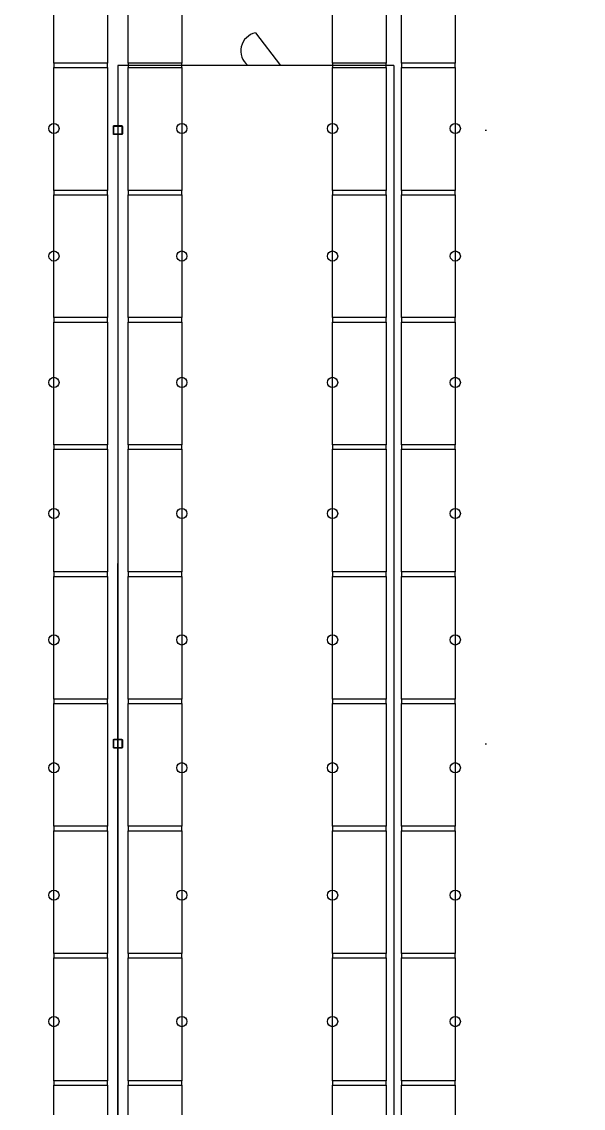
# Model space of a CAD drawing. Header units: millimetres. Extents: x 626570 to 643256, y 6233 to 11343.
# Drawn here: x 635661 to 636100, y 8201 to 9051 of the extents above; entities that cross this region are included whole.
import ezdxf

# ---------------------------------------------------------------- set-up
doc = ezdxf.new("R2010")
doc.units = ezdxf.units.MM
doc.header["$LTSCALE"] = 4000
doc.header["$MEASUREMENT"] = 0
doc.linetypes.add('DASHDOT', pattern=[1, 0.5, -0.25, 0, -0.25])
for name, color, linetype in [('BEAMS', 170, 'CONTINUOUS'), ('FRAMES', 170, 'CONTINUOUS'), ('FRAMESHORT', 170, 'CONTINUOUS'), ('LIGHTS', 50, 'CONTINUOUS'), ('MASTERFOUNDATION_1', 4, 'DASHDOT'), ('MASTERFOUNDATION_25', 7, 'CONTINUOUS')]:
    doc.layers.add(name, color=color, linetype=linetype)

msp = doc.modelspace()

# ---------------------------------------------------------------- linework, layer by layer
at = {"layer": 'BEAMS', "linetype": 'Continuous'}
for p, q in [((635685.91, 9018.97), (635685.91, 9114.97)), ((635727.91, 9114.97), (635727.91, 9018.97)), ((635743.91, 9018.97), (635743.91, 9114.97)), ((635785.91, 9114.97), (635785.91, 9018.97)), ((635903.91, 9018.97), (635903.91, 9114.97)), ((635945.91, 9114.97), (635945.91, 9018.97)), ((635957.91, 9018.97), (635957.91, 9114.97)), ((635999.91, 9114.97), (635999.91, 9018.97)), ((635685.91, 8919.47), (635685.91, 9015.47)), ((635727.91, 9015.47), (635727.91, 8919.47)), ((635743.91, 8919.47), (635743.91, 9015.47)), ((635785.91, 9015.47), (635785.91, 8919.47)), ((635903.91, 8919.47), (635903.91, 9015.47)), ((635945.91, 9015.47), (635945.91, 8919.47)), ((635957.91, 8919.47), (635957.91, 9015.47)), ((635999.91, 9015.47), (635999.91, 8919.47)), ((635685.91, 8819.97), (635685.91, 8915.97)), ((635727.91, 8915.97), (635727.91, 8819.97)), ((635743.91, 8819.97), (635743.91, 8915.97)), ((635785.91, 8915.97), (635785.91, 8819.97)), ((635903.91, 8819.97), (635903.91, 8915.97)), ((635945.91, 8915.97), (635945.91, 8819.97)), ((635957.91, 8819.97), (635957.91, 8915.97)), ((635999.91, 8915.97), (635999.91, 8819.97)), ((635685.91, 8720.47), (635685.91, 8816.47)), ((635727.91, 8816.47), (635727.91, 8720.47)), ((635743.91, 8720.47), (635743.91, 8816.47)), ((635785.91, 8816.47), (635785.91, 8720.47)), ((635903.91, 8720.47), (635903.91, 8816.47)), ((635945.91, 8816.47), (635945.91, 8720.47)), ((635957.91, 8720.47), (635957.91, 8816.47)), ((635999.91, 8816.47), (635999.91, 8720.47)), ((635685.91, 8620.97), (635685.91, 8716.97)), ((635727.91, 8716.97), (635727.91, 8620.97)), ((635743.91, 8620.97), (635743.91, 8716.97)), ((635785.91, 8716.97), (635785.91, 8620.97)), ((635903.91, 8620.97), (635903.91, 8716.97)), ((635945.91, 8716.97), (635945.91, 8620.97)), ((635957.91, 8620.97), (635957.91, 8716.97)), ((635999.91, 8716.97), (635999.91, 8620.97)), ((635685.91, 8521.47), (635685.91, 8617.47)), ((635727.91, 8617.47), (635727.91, 8521.47)), ((635743.91, 8521.47), (635743.91, 8617.47)), ((635785.91, 8617.47), (635785.91, 8521.47)), ((635903.91, 8521.47), (635903.91, 8617.47)), ((635945.91, 8617.47), (635945.91, 8521.47)), ((635957.91, 8521.47), (635957.91, 8617.47)), ((635999.91, 8617.47), (635999.91, 8521.47)), ((635685.91, 8421.97), (635685.91, 8517.97)), ((635727.91, 8517.97), (635727.91, 8421.97)), ((635743.91, 8421.97), (635743.91, 8517.97)), ((635785.91, 8517.97), (635785.91, 8421.97)), ((635903.91, 8421.97), (635903.91, 8517.97)), ((635945.91, 8517.97), (635945.91, 8421.97)), ((635957.91, 8421.97), (635957.91, 8517.97)), ((635999.91, 8517.97), (635999.91, 8421.97)), ((635685.91, 8322.47), (635685.91, 8418.47)), ((635727.91, 8418.47), (635727.91, 8322.47)), ((635743.91, 8322.47), (635743.91, 8418.47)), ((635785.91, 8418.47), (635785.91, 8322.47)), ((635903.91, 8322.47), (635903.91, 8418.47)), ((635945.91, 8418.47), (635945.91, 8322.47)), ((635957.91, 8322.47), (635957.91, 8418.47)), ((635999.91, 8418.47), (635999.91, 8322.47)), ((635685.91, 8222.97), (635685.91, 8318.97)), ((635727.91, 8318.97), (635727.91, 8222.97)), ((635743.91, 8222.97), (635743.91, 8318.97)), ((635785.91, 8318.97), (635785.91, 8222.97)), ((635903.91, 8222.97), (635903.91, 8318.97)), ((635945.91, 8318.97), (635945.91, 8222.97)), ((635957.91, 8222.97), (635957.91, 8318.97)), ((635999.91, 8318.97), (635999.91, 8222.97)), ((635685.91, 8123.47), (635685.91, 8219.47)), ((635727.91, 8219.47), (635727.91, 8123.47)), ((635743.91, 8123.47), (635743.91, 8219.47)), ((635785.91, 8219.47), (635785.91, 8123.47)), ((635903.91, 8123.47), (635903.91, 8219.47)), ((635945.91, 8219.47), (635945.91, 8123.47)), ((635957.91, 8123.47), (635957.91, 8219.47)), ((635999.91, 8219.47), (635999.91, 8123.47))]:
    msp.add_line(p, q, dxfattribs=at)
at = {"layer": 'FRAMES', "linetype": 'Continuous', "flags": 128}
for points in [[(635685.91, 9015.47), (635727.91, 9015.47), (635727.91, 9018.97), (635685.91, 9018.97), (635685.91, 9015.47)], [(635743.91, 9015.47), (635785.91, 9015.47), (635785.91, 9018.97), (635743.91, 9018.97), (635743.91, 9015.47)], [(635903.91, 9015.47), (635945.91, 9015.47), (635945.91, 9018.97), (635903.91, 9018.97), (635903.91, 9015.47)], [(635957.91, 9015.47), (635999.91, 9015.47), (635999.91, 9018.97), (635957.91, 9018.97), (635957.91, 9015.47)], [(635685.91, 8915.97), (635727.91, 8915.97), (635727.91, 8919.47), (635685.91, 8919.47), (635685.91, 8915.97)], [(635743.91, 8915.97), (635785.91, 8915.97), (635785.91, 8919.47), (635743.91, 8919.47), (635743.91, 8915.97)], [(635903.91, 8915.97), (635945.91, 8915.97), (635945.91, 8919.47), (635903.91, 8919.47), (635903.91, 8915.97)], [(635957.91, 8915.97), (635999.91, 8915.97), (635999.91, 8919.47), (635957.91, 8919.47), (635957.91, 8915.97)], [(635685.91, 8816.47), (635727.91, 8816.47), (635727.91, 8819.97), (635685.91, 8819.97), (635685.91, 8816.47)], [(635743.91, 8816.47), (635785.91, 8816.47), (635785.91, 8819.97), (635743.91, 8819.97), (635743.91, 8816.47)], [(635903.91, 8816.47), (635945.91, 8816.47), (635945.91, 8819.97), (635903.91, 8819.97), (635903.91, 8816.47)], [(635957.91, 8816.47), (635999.91, 8816.47), (635999.91, 8819.97), (635957.91, 8819.97), (635957.91, 8816.47)], [(635685.91, 8716.97), (635727.91, 8716.97), (635727.91, 8720.47), (635685.91, 8720.47), (635685.91, 8716.97)], [(635743.91, 8716.97), (635785.91, 8716.97), (635785.91, 8720.47), (635743.91, 8720.47), (635743.91, 8716.97)], [(635903.91, 8716.97), (635945.91, 8716.97), (635945.91, 8720.47), (635903.91, 8720.47), (635903.91, 8716.97)], [(635957.91, 8716.97), (635999.91, 8716.97), (635999.91, 8720.47), (635957.91, 8720.47), (635957.91, 8716.97)], [(635685.91, 8617.47), (635727.91, 8617.47), (635727.91, 8620.97), (635685.91, 8620.97), (635685.91, 8617.47)], [(635743.91, 8617.47), (635785.91, 8617.47), (635785.91, 8620.97), (635743.91, 8620.97), (635743.91, 8617.47)], [(635903.91, 8617.47), (635945.91, 8617.47), (635945.91, 8620.97), (635903.91, 8620.97), (635903.91, 8617.47)], [(635957.91, 8617.47), (635999.91, 8617.47), (635999.91, 8620.97), (635957.91, 8620.97), (635957.91, 8617.47)], [(635685.91, 8517.97), (635727.91, 8517.97), (635727.91, 8521.47), (635685.91, 8521.47), (635685.91, 8517.97)], [(635743.91, 8517.97), (635785.91, 8517.97), (635785.91, 8521.47), (635743.91, 8521.47), (635743.91, 8517.97)], [(635903.91, 8517.97), (635945.91, 8517.97), (635945.91, 8521.47), (635903.91, 8521.47), (635903.91, 8517.97)], [(635957.91, 8517.97), (635999.91, 8517.97), (635999.91, 8521.47), (635957.91, 8521.47), (635957.91, 8517.97)], [(635685.91, 8418.47), (635727.91, 8418.47), (635727.91, 8421.97), (635685.91, 8421.97), (635685.91, 8418.47)], [(635743.91, 8418.47), (635785.91, 8418.47), (635785.91, 8421.97), (635743.91, 8421.97), (635743.91, 8418.47)], [(635903.91, 8418.47), (635945.91, 8418.47), (635945.91, 8421.97), (635903.91, 8421.97), (635903.91, 8418.47)], [(635957.91, 8418.47), (635999.91, 8418.47), (635999.91, 8421.97), (635957.91, 8421.97), (635957.91, 8418.47)], [(635685.91, 8318.97), (635727.91, 8318.97), (635727.91, 8322.47), (635685.91, 8322.47), (635685.91, 8318.97)], [(635743.91, 8318.97), (635785.91, 8318.97), (635785.91, 8322.47), (635743.91, 8322.47), (635743.91, 8318.97)], [(635903.91, 8318.97), (635945.91, 8318.97), (635945.91, 8322.47), (635903.91, 8322.47), (635903.91, 8318.97)], [(635957.91, 8318.97), (635999.91, 8318.97), (635999.91, 8322.47), (635957.91, 8322.47), (635957.91, 8318.97)], [(635685.91, 8219.47), (635727.91, 8219.47), (635727.91, 8222.97), (635685.91, 8222.97), (635685.91, 8219.47)], [(635743.91, 8219.47), (635785.91, 8219.47), (635785.91, 8222.97), (635743.91, 8222.97), (635743.91, 8219.47)], [(635903.91, 8219.47), (635945.91, 8219.47), (635945.91, 8222.97), (635903.91, 8222.97), (635903.91, 8219.47)], [(635957.91, 8219.47), (635999.91, 8219.47), (635999.91, 8222.97), (635957.91, 8222.97), (635957.91, 8219.47)]]:
    msp.add_lwpolyline(points, close=True, dxfattribs=at)
at = {"layer": 'FRAMESHORT'}
for p, q in [((635843.62, 9042.68), (635863.08, 9017.22)), ((635735.91, 9017.22), (635735.91, 7920.97)), ((635951.91, 9017.22), (635735.91, 9017.22)), ((635951.91, 9017.22), (635951.91, 7920.97))]:
    msp.add_line(p, q, dxfattribs=at)
msp.add_arc((635846.48, 9028.57), 14.4, 101.47008, 232.00457, dxfattribs=at)
at = {"layer": 'LIGHTS'}
for centre in [(635685.91, 8967.81), (635785.91, 8967.81), (635903.91, 8967.81), (635999.91, 8967.81), (635685.91, 8868.09), (635785.91, 8868.09), (635903.91, 8868.09), (635999.91, 8868.09), (635685.91, 8769.22), (635785.91, 8769.22), (635903.91, 8769.22), (635999.91, 8769.22), (635685.91, 8666.64), (635785.91, 8666.64), (635903.91, 8666.64), (635999.91, 8666.64), (635685.91, 8567.76), (635785.91, 8567.76), (635903.91, 8567.76), (635999.91, 8567.76), (635685.91, 8467.79), (635785.91, 8467.79), (635903.91, 8467.79), (635999.91, 8467.79), (635685.91, 8368.06), (635785.91, 8368.06), (635903.91, 8368.06), (635999.91, 8368.06), (635685.91, 8269.19), (635785.91, 8269.19), (635903.91, 8269.19), (635999.91, 8269.19)]:
    msp.add_circle(centre, 3.99, dxfattribs=at)
at = {"layer": 'MASTERFOUNDATION_1', "linetype": 'DASHDOT'}
for p, q in [((635735.91, 6627.53), (635735.91, 11123.23)), ((643023.86, 8966.61), (626796.64, 8966.61)), ((643023.86, 8486.61), (626795.24, 8486.61))]:
    msp.add_line(p, q, dxfattribs=at)
at = {"layer": 'MASTERFOUNDATION_25', "linetype": 'Continuous', "flags": 128}
for points in [[(635733.03, 8970.11), (635738.79, 8970.11), (635738.81, 8970.11), (635738.83, 8970.11), (635738.85, 8970.1), (635738.88, 8970.1), (635738.9, 8970.1), (635738.92, 8970.09), (635738.94, 8970.09), (635738.96, 8970.08), (635738.98, 8970.08), (635739, 8970.07), (635739.02, 8970.06), (635739.04, 8970.05), (635739.06, 8970.05), (635739.08, 8970.04), (635739.1, 8970.02), (635739.12, 8970.01), (635739.14, 8970), (635739.15, 8969.99), (635739.17, 8969.98), (635739.19, 8969.96), (635739.2, 8969.95), (635739.22, 8969.93), (635739.24, 8969.92), (635739.25, 8969.9), (635739.26, 8969.89), (635739.28, 8969.87), (635739.29, 8969.85), (635739.3, 8969.83), (635739.32, 8969.82), (635739.33, 8969.8), (635739.34, 8969.78), (635739.35, 8969.76), (635739.36, 8969.74), (635739.36, 8969.72), (635739.37, 8969.7), (635739.38, 8969.68), (635739.39, 8969.66), (635739.39, 8969.64), (635739.4, 8969.62), (635739.4, 8969.59), (635739.4, 8969.57), (635739.41, 8969.55), (635739.41, 8969.53), (635739.41, 8969.51), (635739.41, 8969.49), (635739.41, 8963.73), (635739.41, 8963.71), (635739.41, 8963.69), (635739.41, 8963.66), (635739.4, 8963.64), (635739.4, 8963.62), (635739.4, 8963.6), (635739.39, 8963.58), (635739.39, 8963.56), (635739.38, 8963.54), (635739.37, 8963.52), (635739.36, 8963.5), (635739.36, 8963.48), (635739.35, 8963.46), (635739.34, 8963.44), (635739.33, 8963.42), (635739.32, 8963.4), (635739.3, 8963.38), (635739.29, 8963.36), (635739.28, 8963.35), (635739.26, 8963.33), (635739.25, 8963.31), (635739.24, 8963.3), (635739.22, 8963.28), (635739.2, 8963.27), (635739.19, 8963.25), (635739.17, 8963.24), (635739.15, 8963.23), (635739.14, 8963.21), (635739.12, 8963.2), (635739.1, 8963.19), (635739.08, 8963.18), (635739.06, 8963.17), (635739.04, 8963.16), (635739.02, 8963.15), (635739, 8963.15), (635738.98, 8963.14), (635738.96, 8963.13), (635738.94, 8963.13), (635738.92, 8963.12), (635738.9, 8963.12), (635738.88, 8963.11), (635738.85, 8963.11), (635738.83, 8963.11), (635738.81, 8963.11), (635738.79, 8963.11), (635733.03, 8963.11), (635733.01, 8963.11), (635732.99, 8963.11), (635732.97, 8963.11), (635732.95, 8963.11), (635732.92, 8963.12), (635732.9, 8963.12), (635732.88, 8963.13), (635732.86, 8963.13), (635732.84, 8963.14), (635732.82, 8963.15), (635732.8, 8963.15), (635732.78, 8963.16), (635732.76, 8963.17), (635732.74, 8963.18), (635732.72, 8963.19), (635732.7, 8963.2), (635732.68, 8963.21), (635732.67, 8963.23), (635732.65, 8963.24), (635732.63, 8963.25), (635732.62, 8963.27), (635732.6, 8963.28), (635732.58, 8963.3), (635732.57, 8963.31), (635732.56, 8963.33), (635732.54, 8963.35), (635732.53, 8963.36), (635732.52, 8963.38), (635732.5, 8963.4), (635732.49, 8963.42), (635732.48, 8963.44), (635732.47, 8963.46), (635732.46, 8963.48), (635732.46, 8963.5), (635732.45, 8963.52), (635732.44, 8963.54), (635732.43, 8963.56), (635732.43, 8963.58), (635732.42, 8963.6), (635732.42, 8963.62), (635732.42, 8963.64), (635732.41, 8963.66), (635732.41, 8963.69), (635732.41, 8963.71), (635732.41, 8963.73), (635732.41, 8969.49), (635732.41, 8969.51), (635732.41, 8969.53), (635732.41, 8969.55), (635732.42, 8969.57), (635732.42, 8969.59), (635732.42, 8969.62), (635732.43, 8969.64), (635732.43, 8969.66), (635732.44, 8969.68), (635732.45, 8969.7), (635732.46, 8969.72), (635732.46, 8969.74), (635732.47, 8969.76), (635732.48, 8969.78), (635732.49, 8969.8), (635732.5, 8969.82), (635732.52, 8969.83), (635732.53, 8969.85), (635732.54, 8969.87), (635732.56, 8969.89), (635732.57, 8969.9), (635732.58, 8969.92), (635732.6, 8969.93), (635732.62, 8969.95), (635732.63, 8969.96), (635732.65, 8969.98), (635732.67, 8969.99), (635732.68, 8970), (635732.7, 8970.01), (635732.72, 8970.02), (635732.74, 8970.04), (635732.76, 8970.05), (635732.78, 8970.05), (635732.8, 8970.06), (635732.82, 8970.07), (635732.84, 8970.08), (635732.86, 8970.08), (635732.88, 8970.09), (635732.9, 8970.09), (635732.92, 8970.1), (635732.95, 8970.1), (635732.97, 8970.1), (635732.99, 8970.11), (635733.01, 8970.11), (635733.03, 8970.11)], [(635733.03, 8969.8), (635738.79, 8969.8), (635738.8, 8969.8), (635738.81, 8969.79), (635738.82, 8969.79), (635738.83, 8969.79), (635738.84, 8969.79), (635738.85, 8969.79), (635738.86, 8969.79), (635738.87, 8969.78), (635738.88, 8969.78), (635738.89, 8969.78), (635738.9, 8969.77), (635738.91, 8969.77), (635738.92, 8969.76), (635738.93, 8969.76), (635738.94, 8969.75), (635738.95, 8969.75), (635738.96, 8969.74), (635738.97, 8969.74), (635738.98, 8969.73), (635738.99, 8969.72), (635739, 8969.72), (635739, 8969.71), (635739.01, 8969.7), (635739.02, 8969.69), (635739.02, 8969.69), (635739.03, 8969.68), (635739.04, 8969.67), (635739.04, 8969.66), (635739.05, 8969.65), (635739.06, 8969.64), (635739.06, 8969.63), (635739.07, 8969.62), (635739.07, 8969.61), (635739.07, 8969.6), (635739.08, 8969.59), (635739.08, 8969.58), (635739.09, 8969.57), (635739.09, 8969.56), (635739.09, 8969.55), (635739.09, 8969.54), (635739.09, 8969.53), (635739.1, 8969.52), (635739.1, 8969.51), (635739.1, 8969.5), (635739.1, 8969.49), (635739.1, 8963.73), (635739.1, 8963.72), (635739.1, 8963.71), (635739.1, 8963.7), (635739.09, 8963.69), (635739.09, 8963.68), (635739.09, 8963.67), (635739.09, 8963.66), (635739.09, 8963.64), (635739.08, 8963.63), (635739.08, 8963.62), (635739.07, 8963.61), (635739.07, 8963.6), (635739.07, 8963.59), (635739.06, 8963.58), (635739.06, 8963.58), (635739.05, 8963.57), (635739.04, 8963.56), (635739.04, 8963.55), (635739.03, 8963.54), (635739.02, 8963.53), (635739.02, 8963.52), (635739.01, 8963.52), (635739, 8963.51), (635739, 8963.5), (635738.99, 8963.49), (635738.98, 8963.49), (635738.97, 8963.48), (635738.96, 8963.47), (635738.95, 8963.47), (635738.94, 8963.46), (635738.93, 8963.46), (635738.92, 8963.45), (635738.91, 8963.45), (635738.9, 8963.44), (635738.89, 8963.44), (635738.88, 8963.44), (635738.87, 8963.43), (635738.86, 8963.43), (635738.85, 8963.43), (635738.84, 8963.43), (635738.83, 8963.42), (635738.82, 8963.42), (635738.81, 8963.42), (635738.8, 8963.42), (635738.79, 8963.42), (635733.03, 8963.42), (635733.02, 8963.42), (635733.01, 8963.42), (635733, 8963.42), (635732.99, 8963.42), (635732.98, 8963.43), (635732.97, 8963.43), (635732.96, 8963.43), (635732.95, 8963.43), (635732.94, 8963.44), (635732.93, 8963.44), (635732.92, 8963.44), (635732.91, 8963.45), (635732.9, 8963.45), (635732.89, 8963.46), (635732.88, 8963.46), (635732.87, 8963.47), (635732.86, 8963.47), (635732.85, 8963.48), (635732.84, 8963.49), (635732.83, 8963.49), (635732.83, 8963.5), (635732.82, 8963.51), (635732.81, 8963.52), (635732.8, 8963.52), (635732.8, 8963.53), (635732.79, 8963.54), (635732.78, 8963.55), (635732.78, 8963.56), (635732.77, 8963.57), (635732.76, 8963.58), (635732.76, 8963.58), (635732.75, 8963.59), (635732.75, 8963.6), (635732.75, 8963.61), (635732.74, 8963.62), (635732.74, 8963.63), (635732.74, 8963.64), (635732.73, 8963.66), (635732.73, 8963.67), (635732.73, 8963.68), (635732.73, 8963.69), (635732.72, 8963.7), (635732.72, 8963.71), (635732.72, 8963.72), (635732.72, 8963.73), (635732.72, 8969.49), (635732.72, 8969.5), (635732.72, 8969.51), (635732.72, 8969.52), (635732.73, 8969.53), (635732.73, 8969.54), (635732.73, 8969.55), (635732.73, 8969.56), (635732.74, 8969.57), (635732.74, 8969.58), (635732.74, 8969.59), (635732.75, 8969.6), (635732.75, 8969.61), (635732.75, 8969.62), (635732.76, 8969.63), (635732.76, 8969.64), (635732.77, 8969.65), (635732.78, 8969.66), (635732.78, 8969.67), (635732.79, 8969.68), (635732.8, 8969.69), (635732.8, 8969.69), (635732.81, 8969.7), (635732.82, 8969.71), (635732.83, 8969.72), (635732.83, 8969.72), (635732.84, 8969.73), (635732.85, 8969.74), (635732.86, 8969.74), (635732.87, 8969.75), (635732.88, 8969.75), (635732.89, 8969.76), (635732.9, 8969.76), (635732.91, 8969.77), (635732.92, 8969.77), (635732.93, 8969.78), (635732.94, 8969.78), (635732.95, 8969.78), (635732.96, 8969.79), (635732.97, 8969.79), (635732.98, 8969.79), (635732.99, 8969.79), (635733, 8969.79), (635733.01, 8969.79), (635733.02, 8969.8), (635733.03, 8969.8)], [(635733.03, 8490.11), (635738.79, 8490.11), (635738.81, 8490.11), (635738.83, 8490.11), (635738.85, 8490.1), (635738.88, 8490.1), (635738.9, 8490.1), (635738.92, 8490.09), (635738.94, 8490.09), (635738.96, 8490.08), (635738.98, 8490.08), (635739, 8490.07), (635739.02, 8490.06), (635739.04, 8490.05), (635739.06, 8490.05), (635739.08, 8490.04), (635739.1, 8490.02), (635739.12, 8490.01), (635739.14, 8490), (635739.15, 8489.99), (635739.17, 8489.98), (635739.19, 8489.96), (635739.2, 8489.95), (635739.22, 8489.93), (635739.24, 8489.92), (635739.25, 8489.9), (635739.26, 8489.89), (635739.28, 8489.87), (635739.29, 8489.85), (635739.3, 8489.83), (635739.32, 8489.82), (635739.33, 8489.8), (635739.34, 8489.78), (635739.35, 8489.76), (635739.36, 8489.74), (635739.36, 8489.72), (635739.37, 8489.7), (635739.38, 8489.68), (635739.39, 8489.66), (635739.39, 8489.64), (635739.4, 8489.62), (635739.4, 8489.59), (635739.4, 8489.57), (635739.41, 8489.55), (635739.41, 8489.53), (635739.41, 8489.51), (635739.41, 8489.49), (635739.41, 8483.73), (635739.41, 8483.71), (635739.41, 8483.69), (635739.41, 8483.66), (635739.4, 8483.64), (635739.4, 8483.62), (635739.4, 8483.6), (635739.39, 8483.58), (635739.39, 8483.56), (635739.38, 8483.54), (635739.37, 8483.52), (635739.36, 8483.5), (635739.36, 8483.48), (635739.35, 8483.46), (635739.34, 8483.44), (635739.33, 8483.42), (635739.32, 8483.4), (635739.3, 8483.38), (635739.29, 8483.36), (635739.28, 8483.35), (635739.26, 8483.33), (635739.25, 8483.31), (635739.24, 8483.3), (635739.22, 8483.28), (635739.2, 8483.27), (635739.19, 8483.25), (635739.17, 8483.24), (635739.15, 8483.23), (635739.14, 8483.21), (635739.12, 8483.2), (635739.1, 8483.19), (635739.08, 8483.18), (635739.06, 8483.17), (635739.04, 8483.16), (635739.02, 8483.15), (635739, 8483.15), (635738.98, 8483.14), (635738.96, 8483.13), (635738.94, 8483.13), (635738.92, 8483.12), (635738.9, 8483.12), (635738.88, 8483.11), (635738.85, 8483.11), (635738.83, 8483.11), (635738.81, 8483.11), (635738.79, 8483.11), (635733.03, 8483.11), (635733.01, 8483.11), (635732.99, 8483.11), (635732.97, 8483.11), (635732.95, 8483.11), (635732.92, 8483.12), (635732.9, 8483.12), (635732.88, 8483.13), (635732.86, 8483.13), (635732.84, 8483.14), (635732.82, 8483.15), (635732.8, 8483.15), (635732.78, 8483.16), (635732.76, 8483.17), (635732.74, 8483.18), (635732.72, 8483.19), (635732.7, 8483.2), (635732.68, 8483.21), (635732.67, 8483.23), (635732.65, 8483.24), (635732.63, 8483.25), (635732.62, 8483.27), (635732.6, 8483.28), (635732.58, 8483.3), (635732.57, 8483.31), (635732.56, 8483.33), (635732.54, 8483.35), (635732.53, 8483.36), (635732.52, 8483.38), (635732.5, 8483.4), (635732.49, 8483.42), (635732.48, 8483.44), (635732.47, 8483.46), (635732.46, 8483.48), (635732.46, 8483.5), (635732.45, 8483.52), (635732.44, 8483.54), (635732.43, 8483.56), (635732.43, 8483.58), (635732.42, 8483.6), (635732.42, 8483.62), (635732.42, 8483.64), (635732.41, 8483.66), (635732.41, 8483.69), (635732.41, 8483.71), (635732.41, 8483.73), (635732.41, 8489.49), (635732.41, 8489.51), (635732.41, 8489.53), (635732.41, 8489.55), (635732.42, 8489.57), (635732.42, 8489.59), (635732.42, 8489.62), (635732.43, 8489.64), (635732.43, 8489.66), (635732.44, 8489.68), (635732.45, 8489.7), (635732.46, 8489.72), (635732.46, 8489.74), (635732.47, 8489.76), (635732.48, 8489.78), (635732.49, 8489.8), (635732.5, 8489.82), (635732.52, 8489.83), (635732.53, 8489.85), (635732.54, 8489.87), (635732.56, 8489.89), (635732.57, 8489.9), (635732.58, 8489.92), (635732.6, 8489.93), (635732.62, 8489.95), (635732.63, 8489.96), (635732.65, 8489.98), (635732.67, 8489.99), (635732.68, 8490), (635732.7, 8490.01), (635732.72, 8490.02), (635732.74, 8490.04), (635732.76, 8490.05), (635732.78, 8490.05), (635732.8, 8490.06), (635732.82, 8490.07), (635732.84, 8490.08), (635732.86, 8490.08), (635732.88, 8490.09), (635732.9, 8490.09), (635732.92, 8490.1), (635732.95, 8490.1), (635732.97, 8490.1), (635732.99, 8490.11), (635733.01, 8490.11), (635733.03, 8490.11)], [(635733.03, 8489.8), (635738.79, 8489.8), (635738.8, 8489.8), (635738.81, 8489.79), (635738.82, 8489.79), (635738.83, 8489.79), (635738.84, 8489.79), (635738.85, 8489.79), (635738.86, 8489.79), (635738.87, 8489.78), (635738.88, 8489.78), (635738.89, 8489.78), (635738.9, 8489.77), (635738.91, 8489.77), (635738.92, 8489.76), (635738.93, 8489.76), (635738.94, 8489.75), (635738.95, 8489.75), (635738.96, 8489.74), (635738.97, 8489.74), (635738.98, 8489.73), (635738.99, 8489.72), (635739, 8489.72), (635739, 8489.71), (635739.01, 8489.7), (635739.02, 8489.69), (635739.02, 8489.69), (635739.03, 8489.68), (635739.04, 8489.67), (635739.04, 8489.66), (635739.05, 8489.65), (635739.06, 8489.64), (635739.06, 8489.63), (635739.07, 8489.62), (635739.07, 8489.61), (635739.07, 8489.6), (635739.08, 8489.59), (635739.08, 8489.58), (635739.09, 8489.57), (635739.09, 8489.56), (635739.09, 8489.55), (635739.09, 8489.54), (635739.09, 8489.53), (635739.1, 8489.52), (635739.1, 8489.51), (635739.1, 8489.5), (635739.1, 8489.49), (635739.1, 8483.73), (635739.1, 8483.72), (635739.1, 8483.71), (635739.1, 8483.7), (635739.09, 8483.69), (635739.09, 8483.68), (635739.09, 8483.67), (635739.09, 8483.66), (635739.09, 8483.64), (635739.08, 8483.63), (635739.08, 8483.62), (635739.07, 8483.61), (635739.07, 8483.6), (635739.07, 8483.59), (635739.06, 8483.58), (635739.06, 8483.58), (635739.05, 8483.57), (635739.04, 8483.56), (635739.04, 8483.55), (635739.03, 8483.54), (635739.02, 8483.53), (635739.02, 8483.52), (635739.01, 8483.52), (635739, 8483.51), (635739, 8483.5), (635738.99, 8483.49), (635738.98, 8483.49), (635738.97, 8483.48), (635738.96, 8483.47), (635738.95, 8483.47), (635738.94, 8483.46), (635738.93, 8483.46), (635738.92, 8483.45), (635738.91, 8483.45), (635738.9, 8483.44), (635738.89, 8483.44), (635738.88, 8483.44), (635738.87, 8483.43), (635738.86, 8483.43), (635738.85, 8483.43), (635738.84, 8483.43), (635738.83, 8483.42), (635738.82, 8483.42), (635738.81, 8483.42), (635738.8, 8483.42), (635738.79, 8483.42), (635733.03, 8483.42), (635733.02, 8483.42), (635733.01, 8483.42), (635733, 8483.42), (635732.99, 8483.42), (635732.98, 8483.43), (635732.97, 8483.43), (635732.96, 8483.43), (635732.95, 8483.43), (635732.94, 8483.44), (635732.93, 8483.44), (635732.92, 8483.44), (635732.91, 8483.45), (635732.9, 8483.45), (635732.89, 8483.46), (635732.88, 8483.46), (635732.87, 8483.47), (635732.86, 8483.47), (635732.85, 8483.48), (635732.84, 8483.49), (635732.83, 8483.49), (635732.83, 8483.5), (635732.82, 8483.51), (635732.81, 8483.52), (635732.8, 8483.52), (635732.8, 8483.53), (635732.79, 8483.54), (635732.78, 8483.55), (635732.78, 8483.56), (635732.77, 8483.57), (635732.76, 8483.58), (635732.76, 8483.58), (635732.75, 8483.59), (635732.75, 8483.6), (635732.75, 8483.61), (635732.74, 8483.62), (635732.74, 8483.63), (635732.74, 8483.64), (635732.73, 8483.66), (635732.73, 8483.67), (635732.73, 8483.68), (635732.73, 8483.69), (635732.72, 8483.7), (635732.72, 8483.71), (635732.72, 8483.72), (635732.72, 8483.73), (635732.72, 8489.49), (635732.72, 8489.5), (635732.72, 8489.51), (635732.72, 8489.52), (635732.73, 8489.53), (635732.73, 8489.54), (635732.73, 8489.55), (635732.73, 8489.56), (635732.74, 8489.57), (635732.74, 8489.58), (635732.74, 8489.59), (635732.75, 8489.6), (635732.75, 8489.61), (635732.75, 8489.62), (635732.76, 8489.63), (635732.76, 8489.64), (635732.77, 8489.65), (635732.78, 8489.66), (635732.78, 8489.67), (635732.79, 8489.68), (635732.8, 8489.69), (635732.8, 8489.69), (635732.81, 8489.7), (635732.82, 8489.71), (635732.83, 8489.72), (635732.83, 8489.72), (635732.84, 8489.73), (635732.85, 8489.74), (635732.86, 8489.74), (635732.87, 8489.75), (635732.88, 8489.75), (635732.89, 8489.76), (635732.9, 8489.76), (635732.91, 8489.77), (635732.92, 8489.77), (635732.93, 8489.78), (635732.94, 8489.78), (635732.95, 8489.78), (635732.96, 8489.79), (635732.97, 8489.79), (635732.98, 8489.79), (635732.99, 8489.79), (635733, 8489.79), (635733.01, 8489.79), (635733.02, 8489.8), (635733.03, 8489.8)]]:
    msp.add_lwpolyline(points, close=True, dxfattribs=at)

doc.saveas('drawing.dxf')
